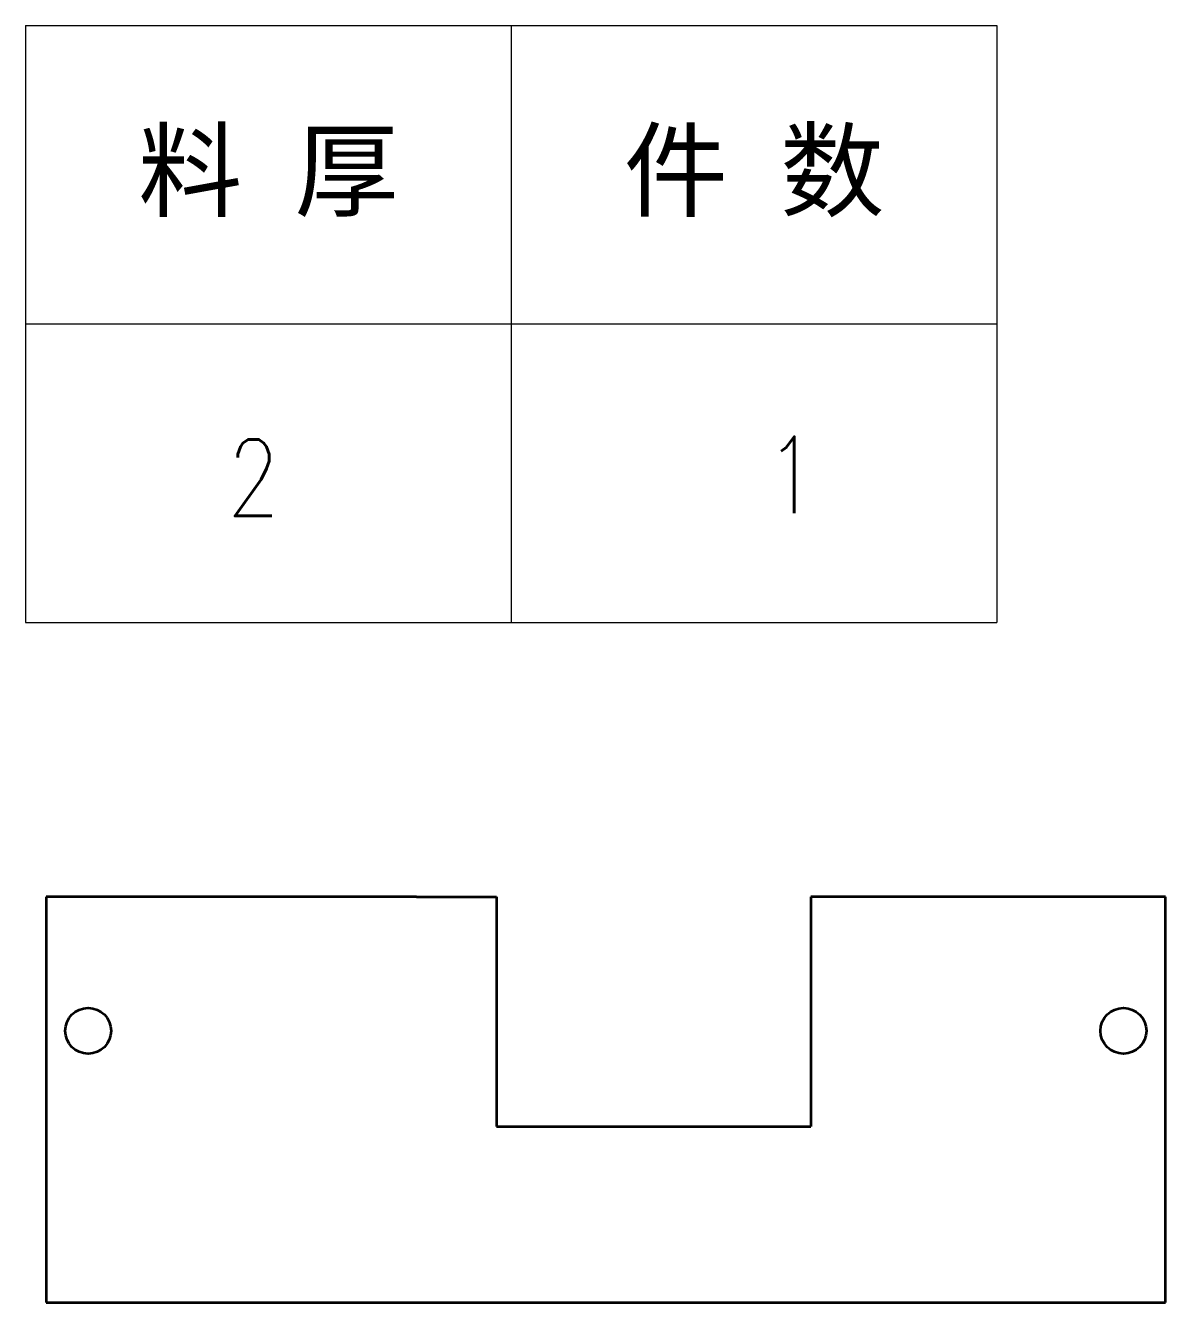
# Model space of a CAD drawing. Header units: millimetres. Extents: x 1201 to 11615, y -7347 to 2683.
# Drawn here: x 9803 to 9952, y -2751.7 to -2584.9 of the extents above; entities that cross this region are included whole.
import ezdxf
from ezdxf.enums import TextEntityAlignment as Align

# ---------------------------------------------------------------- set-up
doc = ezdxf.new("R2010")
doc.units = ezdxf.units.MM
doc.layers.add('DIM', color=3, linetype='Continuous', lineweight=20)
doc.layers.add('DRAWING', color=7, linetype='Continuous', lineweight=35)
doc.styles.add('DIM', font='romans.shx', dxfattribs={"width": 0.8, "bigfont": 'bigfont.shx'})
doc.styles.get("Standard").update_dxf_attribs({"font": 'arial.ttf'})

# ---------------------------------------------------------------- blocks, each defined once
blk = doc.blocks.new('*T31')
at = {"color": 0, "linetype": 'ByBlock', "lineweight": -2, "transparency": 16777216}
for p, q in [((0, 0), (127, 0)), ((0, 0), (0, -78)), ((63.5, 0), (63.5, -78)), ((127, 0), (127, -78)), ((0, -39), (127, -39)), ((0, -78), (127, -78))]:
    blk.add_line(p, q, dxfattribs=at)
at = {"color": 0, "transparency": 16777216, "char_height": 10, "width": 60.5, "attachment_point": 5}
for s, insert in [('{\\fSimSun|b0|i0|c134|p2;料 厚}', (31.75, -19.5)), ('{\\fSimSun|b0|i0|c134|p2;件 数}', (95.25, -19.5))]:
    blk.add_mtext(s, dxfattribs=dict(at, insert=insert))
blk = doc.blocks.new('拆图参数')
blk.add_blockref('*T31', (-63.5, 78))
at = {"style": 'DIM', "width": 0.8}
blk.add_attdef('6', text='', height=10, dxfattribs=at).set_placement((-37.13, 18.91), align=Align.MIDDLE_LEFT)
blk.add_attdef('1', text='', height=10, dxfattribs=at).set_placement((36.65, 19.27), align=Align.MIDDLE_CENTER)

msp = doc.modelspace()

# ---------------------------------------------------------------- linework, layer by layer
at = {"layer": 'DRAWING', "lineweight": 35}
for p, q in [((9854.074, -2698.73), (9805.644, -2698.73)), ((9805.644, -2698.73), (9805.644, -2751.73)), ((9854.074, -2698.73), (9864.534, -2698.73)), ((9864.534, -2698.73), (9864.534, -2728.73)), ((9951.994, -2698.73), (9905.644, -2698.73)), ((9905.644, -2698.73), (9905.644, -2728.73)), ((9951.994, -2751.73), (9951.994, -2698.73)), ((9864.534, -2728.73), (9905.644, -2728.73)), ((9805.644, -2751.73), (9951.994, -2751.73))]:
    msp.add_line(p, q, dxfattribs=at)
for centre in [(9811.145, -2716.23), (9946.494, -2716.23)]:
    msp.add_circle(centre, 3, dxfattribs=at)

# ---------------------------------------------------------------- block references
at = {"layer": 'DIM'}
msp.add_blockref('拆图参数', (9866.457, -2662.852), dxfattribs=at).add_auto_attribs({'1': '1', '6': '2'})

doc.saveas('drawing.dxf')
